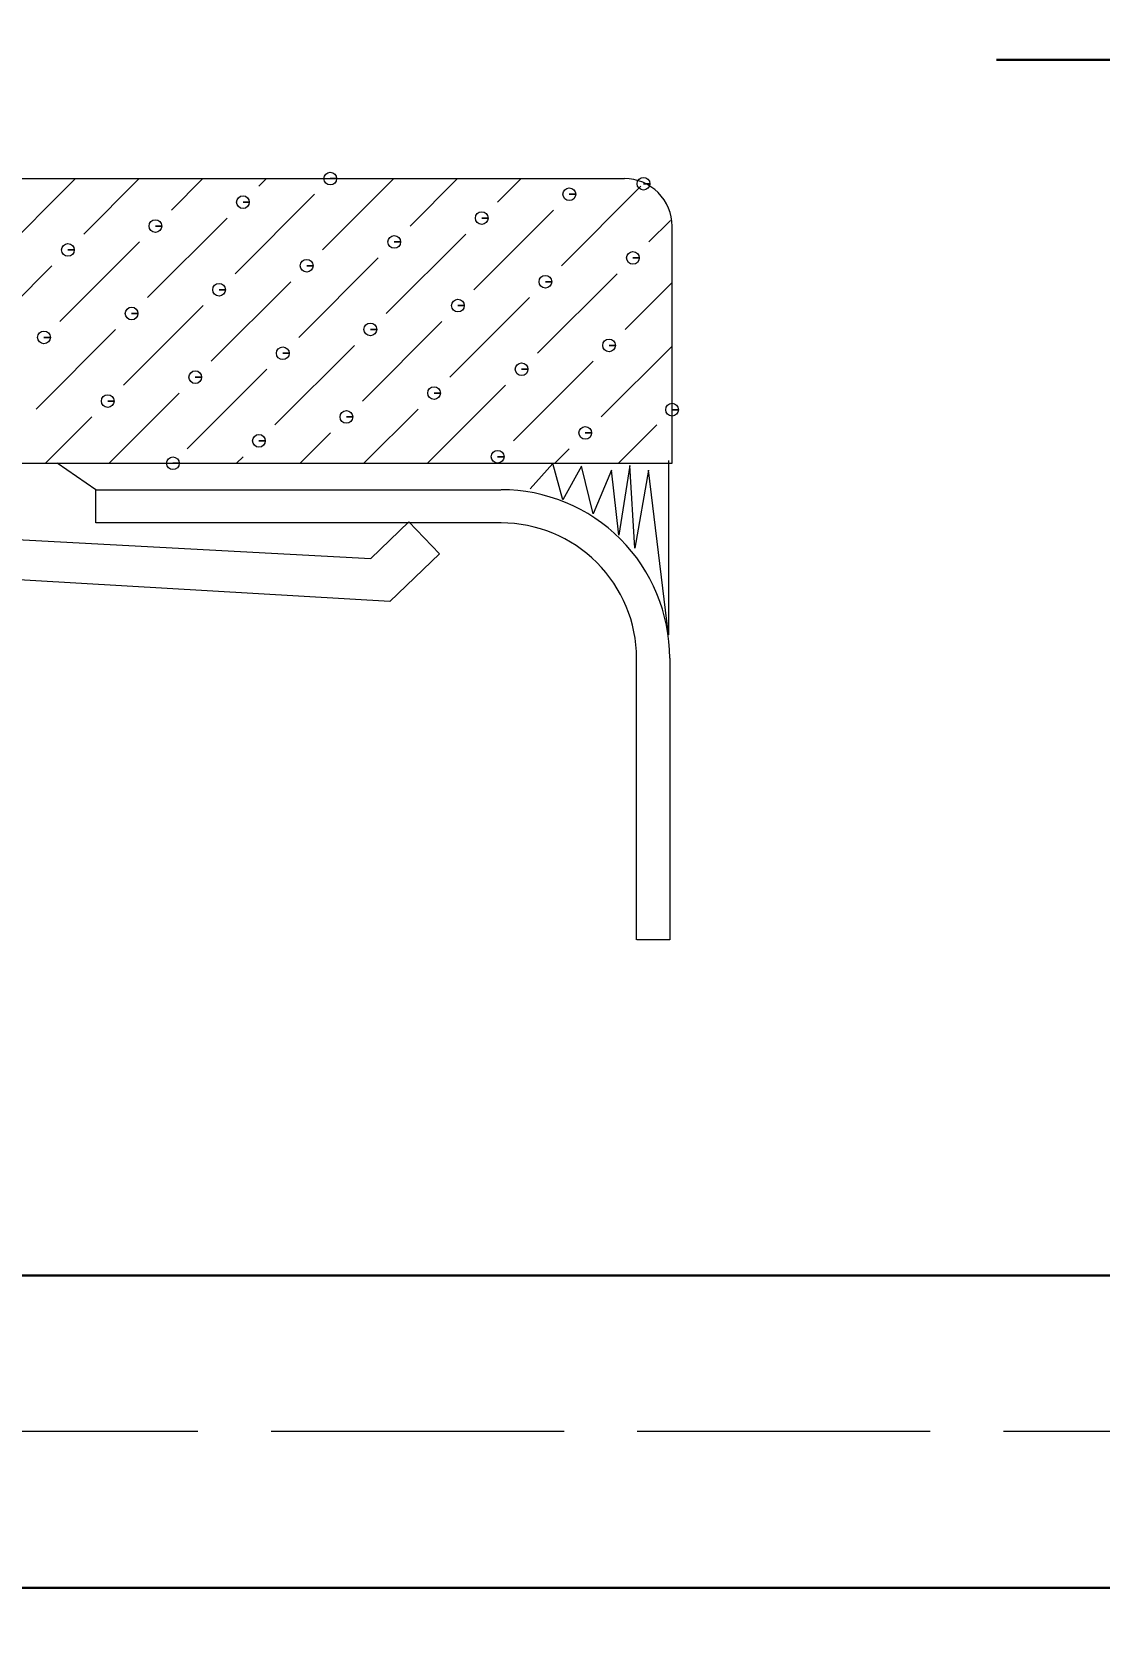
# Model space of a CAD drawing. Header units: millimetres. Extents: x 24811 to 87790, y -117823 to -2257.
# Drawn here: x 87449.8 to 87493.6, y -117628 to -117562.3 of the extents above; entities that cross this region are included whole.
import ezdxf

# ---------------------------------------------------------------- set-up
doc = ezdxf.new("R2010")
doc.units = ezdxf.units.MM
doc.header["$PDSIZE"] = -1
doc.linetypes.add('ACAD_ISO02W100', pattern=[15, 12, -3])
doc.layers.add('尺寸標注', color=1, linetype='Continuous', lineweight=30)
doc.layers.add('細實線', color=1, linetype='Continuous', lineweight=13)
doc.styles.add('DIM', font='txt.shx', dxfattribs={"width": 0.7, "bigfont": 'chineset.shx'})
doc.dimstyles.new('mm+in', dxfattribs={"dimscale": 2, "dimtxt": 10, "dimasz": 9, "dimexe": 1.25, "dimexo": 0.625, "dimgap": 2, "dimtad": 1, "dimtoh": 1, "dimdec": 1, "dimtxsty": 'DIM', "dimcen": 0, "dimclrd": 1, "dimclre": 1, "dimclrt": 3, "dimadec": 0, "dimazin": 0, "dimtfac": 1, "dimtdec": 1, "dimtmove": 0, "dimatfit": 3, "dimfxl": 1, "dimarcsym": 0})
doc.dimstyles.new('mm+in(开孔纸尺寸)', dxfattribs={"dimscale": 3, "dimtxt": 3.8, "dimasz": 2, "dimexe": 1.25, "dimexo": 0.625, "dimgap": 2, "dimtad": 1, "dimdec": 1, "dimtxsty": 'DIM', "dimcen": 0, "dimclrd": 256, "dimclre": 256, "dimclrt": 3, "dimadec": 0, "dimazin": 0, "dimtfac": 1, "dimtdec": 1, "dimtofl": 0, "dimtmove": 0, "dimatfit": 1, "dimfxl": 1, "dimlwd": -1, "dimarcsym": 0})

# ---------------------------------------------------------------- blocks, each defined once
blk = doc.blocks.new('*D52')
at = {"layer": 'Defpoints', "color": 0}
for p in [(86929.035, -117595.023), (87653.035, -117595.023), (87653.035, -117732.513)]:
    blk.add_point(p, dxfattribs=at)
at = {"layer": '尺寸標注', "color": 1, "lineweight": -2}
for p, q in [((86929.035, -117596.273), (86929.035, -117735.013)), ((87653.035, -117596.273), (87653.035, -117735.013)), ((86947.035, -117732.513), (87635.035, -117732.513))]:
    blk.add_line(p, q, dxfattribs=at)
at = {"layer": '尺寸標注', "color": 1}
for points in [[(86947.035, -117729.513), (86947.035, -117735.513), (86929.035, -117732.513)], [(87635.035, -117729.513), (87635.035, -117735.513), (87653.035, -117732.513)]]:
    blk.add_solid(points, dxfattribs=at)
at = {"layer": '尺寸標注', "color": 3, "insert": (87291.035, -117718.513), "char_height": 20, "attachment_point": 5, "style": 'DIM'}
blk.add_mtext('724mm [28 1/2"]', dxfattribs=at)
blk = doc.blocks.new('*D53')
at = {"layer": 'Defpoints', "color": 0}
for p in [(86935.435, -117601.328), (87646.635, -117601.328), (87646.635, -117699.096)]:
    blk.add_point(p, dxfattribs=at)
at = {"layer": '尺寸標注', "color": 1, "lineweight": -2}
for p, q in [((86935.435, -117602.578), (86935.435, -117701.596)), ((87646.635, -117602.578), (87646.635, -117701.596)), ((86953.435, -117699.096), (87628.635, -117699.096))]:
    blk.add_line(p, q, dxfattribs=at)
at = {"layer": '尺寸標注', "color": 1}
for points in [[(86953.435, -117696.096), (86953.435, -117702.096), (86935.435, -117699.096)], [(87628.635, -117696.096), (87628.635, -117702.096), (87646.635, -117699.096)]]:
    blk.add_solid(points, dxfattribs=at)
at = {"layer": '尺寸標注', "color": 3, "insert": (87291.035, -117683.429), "char_height": 20, "attachment_point": 5, "style": 'DIM'}
blk.add_mtext('711,2mm [28"]', dxfattribs=at)
blk = doc.blocks.new('*D54')
at = {"layer": 'Defpoints', "color": 0}
for p in [(86941.835, -117590.708), (87640.235, -117590.708), (87640.235, -117665.289)]:
    blk.add_point(p, dxfattribs=at)
at = {"layer": '尺寸標注', "color": 1, "lineweight": -2}
for p, q in [((86941.835, -117591.958), (86941.835, -117667.789)), ((87640.235, -117591.958), (87640.235, -117667.789)), ((86959.835, -117665.289), (87622.235, -117665.289))]:
    blk.add_line(p, q, dxfattribs=at)
at = {"layer": '尺寸標注', "color": 1}
for points in [[(86959.835, -117662.289), (86959.835, -117668.289), (86941.835, -117665.289)], [(87622.235, -117662.289), (87622.235, -117668.289), (87640.235, -117665.289)]]:
    blk.add_solid(points, dxfattribs=at)
at = {"layer": '尺寸標注', "color": 3, "insert": (87291.035, -117649.622), "char_height": 20, "attachment_point": 5, "style": 'DIM'}
blk.add_mtext('698,4mm [27 1/2"]', dxfattribs=at)
blk = doc.blocks.new('egege')
at = {"layer": '細實線', "lineweight": 9}
for points in [[(87403.799, -116548.767), (87403.799, -116548.767), (87351.271, -116548.767), (87351.271, -116548.767)], [(87378.064, -116552.009), (87378.064, -116552.009), (87381.308, -116548.763), (87381.308, -116548.763)], [(87381.649, -116551.031), (87381.649, -116551.031), (87383.917, -116548.763), (87383.917, -116548.763)], [(87385.236, -116550.053), (87385.236, -116550.053), (87386.524, -116548.763), (87386.524, -116548.763)], [(87388.823, -116549.073), (87388.823, -116549.073), (87389.133, -116548.763), (87389.133, -116548.763)], [(87391.43, -116551.682), (87391.43, -116551.682), (87394.349, -116548.763), (87394.349, -116548.763)], [(87395.017, -116550.705), (87395.017, -116550.705), (87396.959, -116548.763), (87396.959, -116548.763)], [(87398.602, -116549.726), (87398.602, -116549.726), (87399.566, -116548.763), (87399.566, -116548.763)], [(87387.843, -116552.66), (87387.843, -116552.66), (87391.103, -116549.4), (87391.103, -116549.4)], [(87401.211, -116552.333), (87401.211, -116552.333), (87404.471, -116549.073), (87404.471, -116549.073)], [(87397.624, -116553.314), (87397.624, -116553.314), (87400.885, -116550.053), (87400.885, -116550.053)], [(87384.258, -116553.638), (87384.258, -116553.638), (87387.518, -116550.379), (87387.518, -116550.379)], [(87404.798, -116551.356), (87404.798, -116551.356), (87405.683, -116550.471), (87405.683, -116550.471)], [(87405.745, -116560.427), (87405.745, -116560.427), (87405.745, -116550.713), (87405.745, -116550.713)], [(87380.671, -116554.616), (87380.671, -116554.616), (87383.931, -116551.356), (87383.931, -116551.356)], [(87394.039, -116554.289), (87394.039, -116554.289), (87397.3, -116551.031), (87397.3, -116551.031)], [(87390.452, -116555.27), (87390.452, -116555.27), (87393.712, -116552.009), (87393.712, -116552.009)], [(87377.084, -116555.595), (87377.084, -116555.595), (87380.344, -116552.333), (87380.344, -116552.333)], [(87400.233, -116555.921), (87400.233, -116555.921), (87403.494, -116552.66), (87403.494, -116552.66)], [(87386.867, -116556.247), (87386.867, -116556.247), (87390.125, -116552.987), (87390.125, -116552.987)], [(87403.819, -116554.943), (87403.819, -116554.943), (87405.747, -116553.014), (87405.747, -116553.014)], [(87383.28, -116557.225), (87383.28, -116557.225), (87386.54, -116553.965), (87386.54, -116553.965)], [(87396.646, -116556.898), (87396.646, -116556.898), (87399.907, -116553.638), (87399.907, -116553.638)], [(87393.059, -116557.876), (87393.059, -116557.876), (87396.32, -116554.616), (87396.32, -116554.616)], [(87379.693, -116558.203), (87379.693, -116558.203), (87382.953, -116554.943), (87382.953, -116554.943)], [(87389.474, -116558.854), (87389.474, -116558.854), (87392.735, -116555.595), (87392.735, -116555.595)], [(87402.843, -116558.53), (87402.843, -116558.53), (87405.747, -116555.623), (87405.747, -116555.623)], [(87385.887, -116559.832), (87385.887, -116559.832), (87389.147, -116556.572), (87389.147, -116556.572)], [(87399.255, -116559.508), (87399.255, -116559.508), (87402.516, -116556.247), (87402.516, -116556.247)], [(87395.729, -116560.425), (87395.729, -116560.425), (87398.928, -116557.225), (87398.928, -116557.225)], [(87382.687, -116560.425), (87382.687, -116560.425), (87385.56, -116557.552), (87385.56, -116557.552)], [(87380.08, -116560.425), (87380.08, -116560.425), (87381.975, -116558.53), (87381.975, -116558.53)], [(87393.121, -116560.425), (87393.121, -116560.425), (87395.342, -116558.203), (87395.342, -116558.203)], [(87390.513, -116560.425), (87390.513, -116560.425), (87391.756, -116559.181), (87391.756, -116559.181)], [(87403.554, -116560.425), (87403.554, -116560.425), (87405.125, -116558.854), (87405.125, -116558.854)], [(87400.945, -116560.425), (87400.945, -116560.425), (87401.538, -116559.832), (87401.538, -116559.832)], [(87352.145, -116560.425), (87352.145, -116560.425), (87405.745, -116560.425), (87405.745, -116560.425)], [(87382.136, -116561.509), (87382.136, -116561.509), (87380.551, -116560.425), (87380.551, -116560.425)], [(87387.903, -116560.425), (87387.903, -116560.425), (87388.17, -116560.159), (87388.17, -116560.159)], [(87382.134, -116561.509), (87382.134, -116561.509), (87398.729, -116561.509), (87398.729, -116561.509)], [(87382.136, -116562.872), (87382.136, -116562.872), (87382.136, -116561.511), (87382.136, -116561.511)], [(87356.781, -116562.364), (87356.781, -116562.364), (87393.407, -116564.326), (87393.407, -116564.326)], [(87398.729, -116562.872), (87398.729, -116562.872), (87382.134, -116562.872), (87382.134, -116562.872)], [(87393.409, -116564.325), (87393.409, -116564.325), (87394.963, -116562.828), (87394.963, -116562.828)], [(87394.961, -116562.828), (87394.961, -116562.828), (87396.22, -116564.137), (87396.22, -116564.137)], [(87394.185, -116566.093), (87394.185, -116566.093), (87355.811, -116563.858), (87355.811, -116563.858)], [(87396.22, -116564.139), (87396.22, -116564.139), (87394.187, -116566.095), (87394.187, -116566.095)], [(87404.289, -116579.954), (87404.289, -116579.954), (87404.289, -116568.419), (87404.289, -116568.419)], [(87405.649, -116568.419), (87405.649, -116568.419), (87405.649, -116579.954), (87405.649, -116579.954)], [(87405.66, -116579.954), (87405.66, -116579.954), (87404.299, -116579.954), (87404.299, -116579.954)]]:
    blk.add_open_spline(points, degree=3, dxfattribs=at)
for points, knots in [([(87391.742, -116548.762), (87391.742, -116548.762), (87392.003, -116548.762), (87392.003, -116548.762), (87392.003, -116548.762), (87392.003, -116548.619), (87391.886, -116548.502), (87391.742, -116548.502), (87391.742, -116548.502), (87391.599, -116548.502), (87391.482, -116548.619), (87391.482, -116548.762), (87391.482, -116548.762), (87391.482, -116548.905), (87391.599, -116549.022), (87391.742, -116549.022), (87391.742, -116549.022), (87391.886, -116549.022), (87392.003, -116548.905), (87392.003, -116548.762), (87392.003, -116548.762), (87392.003, -116548.762), (87391.742, -116548.762), (87391.742, -116548.762)], [0, 0, 0, 0, 0.142857, 0.142857, 0.142857, 0.142857, 0.285714, 0.285714, 0.285714, 0.285714, 0.428571, 0.428571, 0.428571, 0.428571, 0.571429, 0.571429, 0.571429, 0.571429, 0.714286, 0.714286, 0.714286, 0.714286, 1, 1, 1, 1]), ([(87405.747, -116550.71), (87405.747, -116550.194), (87405.541, -116549.699), (87405.177, -116549.335), (87405.177, -116549.335), (87404.811, -116548.969), (87404.318, -116548.763), (87403.799, -116548.763)], [0, 0, 0, 0, 0.333333, 0.333333, 0.333333, 0.333333, 1, 1, 1, 1]), ([(87404.576, -116548.97), (87404.576, -116548.97), (87404.836, -116548.97), (87404.836, -116548.97), (87404.836, -116548.97), (87404.836, -116548.827), (87404.719, -116548.71), (87404.576, -116548.71), (87404.576, -116548.71), (87404.433, -116548.71), (87404.316, -116548.827), (87404.316, -116548.97), (87404.316, -116548.97), (87404.316, -116549.114), (87404.433, -116549.231), (87404.576, -116549.231), (87404.576, -116549.231), (87404.719, -116549.231), (87404.836, -116549.114), (87404.836, -116548.97), (87404.836, -116548.97), (87404.836, -116548.97), (87404.576, -116548.97), (87404.576, -116548.97)], [0, 0, 0, 0, 0.142857, 0.142857, 0.142857, 0.142857, 0.285714, 0.285714, 0.285714, 0.285714, 0.428571, 0.428571, 0.428571, 0.428571, 0.571429, 0.571429, 0.571429, 0.571429, 0.714286, 0.714286, 0.714286, 0.714286, 1, 1, 1, 1]), ([(87388.17, -116549.726), (87388.17, -116549.726), (87388.429, -116549.726), (87388.429, -116549.726), (87388.429, -116549.726), (87388.429, -116549.583), (87388.313, -116549.466), (87388.17, -116549.466), (87388.17, -116549.466), (87388.026, -116549.466), (87387.909, -116549.583), (87387.909, -116549.726), (87387.909, -116549.726), (87387.909, -116549.869), (87388.026, -116549.986), (87388.17, -116549.986), (87388.17, -116549.986), (87388.313, -116549.986), (87388.429, -116549.869), (87388.429, -116549.726), (87388.429, -116549.726), (87388.429, -116549.726), (87388.17, -116549.726), (87388.17, -116549.726)], [0, 0, 0, 0, 0.142857, 0.142857, 0.142857, 0.142857, 0.285714, 0.285714, 0.285714, 0.285714, 0.428571, 0.428571, 0.428571, 0.428571, 0.571429, 0.571429, 0.571429, 0.571429, 0.714286, 0.714286, 0.714286, 0.714286, 1, 1, 1, 1]), ([(87401.538, -116549.399), (87401.538, -116549.399), (87401.798, -116549.399), (87401.798, -116549.399), (87401.798, -116549.399), (87401.798, -116549.256), (87401.681, -116549.139), (87401.538, -116549.139), (87401.538, -116549.139), (87401.394, -116549.139), (87401.278, -116549.256), (87401.278, -116549.399), (87401.278, -116549.399), (87401.278, -116549.543), (87401.394, -116549.659), (87401.538, -116549.659), (87401.538, -116549.659), (87401.681, -116549.659), (87401.798, -116549.543), (87401.798, -116549.399), (87401.798, -116549.399), (87401.798, -116549.399), (87401.538, -116549.399), (87401.538, -116549.399)], [0, 0, 0, 0, 0.142857, 0.142857, 0.142857, 0.142857, 0.285714, 0.285714, 0.285714, 0.285714, 0.428571, 0.428571, 0.428571, 0.428571, 0.571429, 0.571429, 0.571429, 0.571429, 0.714286, 0.714286, 0.714286, 0.714286, 1, 1, 1, 1]), ([(87397.951, -116550.379), (87397.951, -116550.379), (87398.211, -116550.379), (87398.211, -116550.379), (87398.211, -116550.379), (87398.211, -116550.235), (87398.094, -116550.119), (87397.951, -116550.119), (87397.951, -116550.119), (87397.807, -116550.119), (87397.69, -116550.235), (87397.69, -116550.379), (87397.69, -116550.379), (87397.69, -116550.522), (87397.807, -116550.639), (87397.951, -116550.639), (87397.951, -116550.639), (87398.094, -116550.639), (87398.211, -116550.522), (87398.211, -116550.379), (87398.211, -116550.379), (87398.211, -116550.379), (87397.951, -116550.379), (87397.951, -116550.379)], [0, 0, 0, 0, 0.142857, 0.142857, 0.142857, 0.142857, 0.285714, 0.285714, 0.285714, 0.285714, 0.428571, 0.428571, 0.428571, 0.428571, 0.571429, 0.571429, 0.571429, 0.571429, 0.714286, 0.714286, 0.714286, 0.714286, 1, 1, 1, 1]), ([(87384.582, -116550.704), (87384.582, -116550.704), (87384.843, -116550.704), (87384.843, -116550.704), (87384.843, -116550.704), (87384.843, -116550.56), (87384.725, -116550.444), (87384.582, -116550.444), (87384.582, -116550.444), (87384.439, -116550.444), (87384.322, -116550.56), (87384.322, -116550.704), (87384.322, -116550.704), (87384.322, -116550.847), (87384.439, -116550.964), (87384.582, -116550.964), (87384.582, -116550.964), (87384.725, -116550.964), (87384.843, -116550.847), (87384.843, -116550.704), (87384.843, -116550.704), (87384.843, -116550.704), (87384.582, -116550.704), (87384.582, -116550.704)], [0, 0, 0, 0, 0.142857, 0.142857, 0.142857, 0.142857, 0.285714, 0.285714, 0.285714, 0.285714, 0.428571, 0.428571, 0.428571, 0.428571, 0.571429, 0.571429, 0.571429, 0.571429, 0.714286, 0.714286, 0.714286, 0.714286, 1, 1, 1, 1]), ([(87380.998, -116551.682), (87380.998, -116551.682), (87381.257, -116551.682), (87381.257, -116551.682), (87381.257, -116551.682), (87381.257, -116551.538), (87381.141, -116551.422), (87380.998, -116551.422), (87380.998, -116551.422), (87380.854, -116551.422), (87380.737, -116551.538), (87380.737, -116551.682), (87380.737, -116551.682), (87380.737, -116551.825), (87380.854, -116551.942), (87380.998, -116551.942), (87380.998, -116551.942), (87381.141, -116551.942), (87381.257, -116551.825), (87381.257, -116551.682), (87381.257, -116551.682), (87381.257, -116551.682), (87380.998, -116551.682), (87380.998, -116551.682)], [0, 0, 0, 0, 0.142857, 0.142857, 0.142857, 0.142857, 0.285714, 0.285714, 0.285714, 0.285714, 0.428571, 0.428571, 0.428571, 0.428571, 0.571429, 0.571429, 0.571429, 0.571429, 0.714286, 0.714286, 0.714286, 0.714286, 1, 1, 1, 1]), ([(87394.366, -116551.355), (87394.366, -116551.355), (87394.626, -116551.355), (87394.626, -116551.355), (87394.626, -116551.355), (87394.626, -116551.211), (87394.509, -116551.095), (87394.366, -116551.095), (87394.366, -116551.095), (87394.222, -116551.095), (87394.106, -116551.211), (87394.106, -116551.355), (87394.106, -116551.355), (87394.106, -116551.498), (87394.222, -116551.615), (87394.366, -116551.615), (87394.366, -116551.615), (87394.509, -116551.615), (87394.626, -116551.498), (87394.626, -116551.355), (87394.626, -116551.355), (87394.626, -116551.355), (87394.366, -116551.355), (87394.366, -116551.355)], [0, 0, 0, 0, 0.142857, 0.142857, 0.142857, 0.142857, 0.285714, 0.285714, 0.285714, 0.285714, 0.428571, 0.428571, 0.428571, 0.428571, 0.571429, 0.571429, 0.571429, 0.571429, 0.714286, 0.714286, 0.714286, 0.714286, 1, 1, 1, 1]), ([(87390.779, -116552.333), (87390.779, -116552.333), (87391.039, -116552.333), (87391.039, -116552.333), (87391.039, -116552.333), (87391.039, -116552.189), (87390.922, -116552.073), (87390.779, -116552.073), (87390.779, -116552.073), (87390.636, -116552.073), (87390.518, -116552.189), (87390.518, -116552.333), (87390.518, -116552.333), (87390.518, -116552.476), (87390.636, -116552.593), (87390.779, -116552.593), (87390.779, -116552.593), (87390.922, -116552.593), (87391.039, -116552.476), (87391.039, -116552.333), (87391.039, -116552.333), (87391.039, -116552.333), (87390.779, -116552.333), (87390.779, -116552.333)], [0, 0, 0, 0, 0.142857, 0.142857, 0.142857, 0.142857, 0.285714, 0.285714, 0.285714, 0.285714, 0.428571, 0.428571, 0.428571, 0.428571, 0.571429, 0.571429, 0.571429, 0.571429, 0.714286, 0.714286, 0.714286, 0.714286, 1, 1, 1, 1]), ([(87404.146, -116552.009), (87404.146, -116552.009), (87404.405, -116552.009), (87404.405, -116552.009), (87404.405, -116552.009), (87404.405, -116551.865), (87404.289, -116551.748), (87404.146, -116551.748), (87404.146, -116551.748), (87404.002, -116551.748), (87403.885, -116551.865), (87403.885, -116552.009), (87403.885, -116552.009), (87403.885, -116552.152), (87404.002, -116552.268), (87404.146, -116552.268), (87404.146, -116552.268), (87404.289, -116552.268), (87404.405, -116552.152), (87404.405, -116552.009), (87404.405, -116552.009), (87404.405, -116552.009), (87404.146, -116552.009), (87404.146, -116552.009)], [0, 0, 0, 0, 0.142857, 0.142857, 0.142857, 0.142857, 0.285714, 0.285714, 0.285714, 0.285714, 0.428571, 0.428571, 0.428571, 0.428571, 0.571429, 0.571429, 0.571429, 0.571429, 0.714286, 0.714286, 0.714286, 0.714286, 1, 1, 1, 1]), ([(87400.56, -116552.986), (87400.56, -116552.986), (87400.82, -116552.986), (87400.82, -116552.986), (87400.82, -116552.986), (87400.82, -116552.843), (87400.703, -116552.726), (87400.56, -116552.726), (87400.56, -116552.726), (87400.417, -116552.726), (87400.3, -116552.843), (87400.3, -116552.986), (87400.3, -116552.986), (87400.3, -116553.129), (87400.417, -116553.246), (87400.56, -116553.246), (87400.56, -116553.246), (87400.703, -116553.246), (87400.82, -116553.129), (87400.82, -116552.986), (87400.82, -116552.986), (87400.82, -116552.986), (87400.56, -116552.986), (87400.56, -116552.986)], [0, 0, 0, 0, 0.142857, 0.142857, 0.142857, 0.142857, 0.285714, 0.285714, 0.285714, 0.285714, 0.428571, 0.428571, 0.428571, 0.428571, 0.571429, 0.571429, 0.571429, 0.571429, 0.714286, 0.714286, 0.714286, 0.714286, 1, 1, 1, 1]), ([(87387.191, -116553.313), (87387.191, -116553.313), (87387.452, -116553.313), (87387.452, -116553.313), (87387.452, -116553.313), (87387.452, -116553.169), (87387.335, -116553.053), (87387.191, -116553.053), (87387.191, -116553.053), (87387.048, -116553.053), (87386.932, -116553.169), (87386.932, -116553.313), (87386.932, -116553.313), (87386.932, -116553.456), (87387.048, -116553.573), (87387.191, -116553.573), (87387.191, -116553.573), (87387.335, -116553.573), (87387.452, -116553.456), (87387.452, -116553.313), (87387.452, -116553.313), (87387.452, -116553.313), (87387.191, -116553.313), (87387.191, -116553.313)], [0, 0, 0, 0, 0.142857, 0.142857, 0.142857, 0.142857, 0.285714, 0.285714, 0.285714, 0.285714, 0.428571, 0.428571, 0.428571, 0.428571, 0.571429, 0.571429, 0.571429, 0.571429, 0.714286, 0.714286, 0.714286, 0.714286, 1, 1, 1, 1]), ([(87383.605, -116554.288), (87383.605, -116554.288), (87383.864, -116554.288), (87383.864, -116554.288), (87383.864, -116554.288), (87383.864, -116554.145), (87383.748, -116554.029), (87383.605, -116554.029), (87383.605, -116554.029), (87383.461, -116554.029), (87383.344, -116554.145), (87383.344, -116554.288), (87383.344, -116554.288), (87383.344, -116554.432), (87383.461, -116554.549), (87383.605, -116554.549), (87383.605, -116554.549), (87383.748, -116554.549), (87383.864, -116554.432), (87383.864, -116554.288), (87383.864, -116554.288), (87383.864, -116554.288), (87383.605, -116554.288), (87383.605, -116554.288)], [0, 0, 0, 0, 0.142857, 0.142857, 0.142857, 0.142857, 0.285714, 0.285714, 0.285714, 0.285714, 0.428571, 0.428571, 0.428571, 0.428571, 0.571429, 0.571429, 0.571429, 0.571429, 0.714286, 0.714286, 0.714286, 0.714286, 1, 1, 1, 1]), ([(87396.973, -116553.964), (87396.973, -116553.964), (87397.233, -116553.964), (87397.233, -116553.964), (87397.233, -116553.964), (87397.233, -116553.821), (87397.116, -116553.704), (87396.973, -116553.704), (87396.973, -116553.704), (87396.829, -116553.704), (87396.713, -116553.821), (87396.713, -116553.964), (87396.713, -116553.964), (87396.713, -116554.108), (87396.829, -116554.224), (87396.973, -116554.224), (87396.973, -116554.224), (87397.116, -116554.224), (87397.233, -116554.108), (87397.233, -116553.964), (87397.233, -116553.964), (87397.233, -116553.964), (87396.973, -116553.964), (87396.973, -116553.964)], [0, 0, 0, 0, 0.142857, 0.142857, 0.142857, 0.142857, 0.285714, 0.285714, 0.285714, 0.285714, 0.428571, 0.428571, 0.428571, 0.428571, 0.571429, 0.571429, 0.571429, 0.571429, 0.714286, 0.714286, 0.714286, 0.714286, 1, 1, 1, 1]), ([(87393.386, -116554.942), (87393.386, -116554.942), (87393.646, -116554.942), (87393.646, -116554.942), (87393.646, -116554.942), (87393.646, -116554.799), (87393.529, -116554.682), (87393.386, -116554.682), (87393.386, -116554.682), (87393.242, -116554.682), (87393.125, -116554.799), (87393.125, -116554.942), (87393.125, -116554.942), (87393.125, -116555.085), (87393.242, -116555.202), (87393.386, -116555.202), (87393.386, -116555.202), (87393.529, -116555.202), (87393.646, -116555.085), (87393.646, -116554.942), (87393.646, -116554.942), (87393.646, -116554.942), (87393.386, -116554.942), (87393.386, -116554.942)], [0, 0, 0, 0, 0.142857, 0.142857, 0.142857, 0.142857, 0.285714, 0.285714, 0.285714, 0.285714, 0.428571, 0.428571, 0.428571, 0.428571, 0.571429, 0.571429, 0.571429, 0.571429, 0.714286, 0.714286, 0.714286, 0.714286, 1, 1, 1, 1]), ([(87380.017, -116555.269), (87380.017, -116555.269), (87380.278, -116555.269), (87380.278, -116555.269), (87380.278, -116555.269), (87380.278, -116555.126), (87380.16, -116555.009), (87380.017, -116555.009), (87380.017, -116555.009), (87379.874, -116555.009), (87379.757, -116555.126), (87379.757, -116555.269), (87379.757, -116555.269), (87379.757, -116555.412), (87379.874, -116555.529), (87380.017, -116555.529), (87380.017, -116555.529), (87380.16, -116555.529), (87380.278, -116555.412), (87380.278, -116555.269), (87380.278, -116555.269), (87380.278, -116555.269), (87380.017, -116555.269), (87380.017, -116555.269)], [0, 0, 0, 0, 0.142857, 0.142857, 0.142857, 0.142857, 0.285714, 0.285714, 0.285714, 0.285714, 0.428571, 0.428571, 0.428571, 0.428571, 0.571429, 0.571429, 0.571429, 0.571429, 0.714286, 0.714286, 0.714286, 0.714286, 1, 1, 1, 1]), ([(87403.167, -116555.595), (87403.167, -116555.595), (87403.428, -116555.595), (87403.428, -116555.595), (87403.428, -116555.595), (87403.428, -116555.452), (87403.311, -116555.335), (87403.167, -116555.335), (87403.167, -116555.335), (87403.024, -116555.335), (87402.907, -116555.452), (87402.907, -116555.595), (87402.907, -116555.595), (87402.907, -116555.738), (87403.024, -116555.855), (87403.167, -116555.855), (87403.167, -116555.855), (87403.311, -116555.855), (87403.428, -116555.738), (87403.428, -116555.595), (87403.428, -116555.595), (87403.428, -116555.595), (87403.167, -116555.595), (87403.167, -116555.595)], [0, 0, 0, 0, 0.142857, 0.142857, 0.142857, 0.142857, 0.285714, 0.285714, 0.285714, 0.285714, 0.428571, 0.428571, 0.428571, 0.428571, 0.571429, 0.571429, 0.571429, 0.571429, 0.714286, 0.714286, 0.714286, 0.714286, 1, 1, 1, 1]), ([(87389.801, -116555.92), (87389.801, -116555.92), (87390.061, -116555.92), (87390.061, -116555.92), (87390.061, -116555.92), (87390.061, -116555.776), (87389.944, -116555.66), (87389.801, -116555.66), (87389.801, -116555.66), (87389.657, -116555.66), (87389.541, -116555.776), (87389.541, -116555.92), (87389.541, -116555.92), (87389.541, -116556.063), (87389.657, -116556.18), (87389.801, -116556.18), (87389.801, -116556.18), (87389.944, -116556.18), (87390.061, -116556.063), (87390.061, -116555.92), (87390.061, -116555.92), (87390.061, -116555.92), (87389.801, -116555.92), (87389.801, -116555.92)], [0, 0, 0, 0, 0.142857, 0.142857, 0.142857, 0.142857, 0.285714, 0.285714, 0.285714, 0.285714, 0.428571, 0.428571, 0.428571, 0.428571, 0.571429, 0.571429, 0.571429, 0.571429, 0.714286, 0.714286, 0.714286, 0.714286, 1, 1, 1, 1]), ([(87386.214, -116556.898), (87386.214, -116556.898), (87386.474, -116556.898), (87386.474, -116556.898), (87386.474, -116556.898), (87386.474, -116556.754), (87386.357, -116556.638), (87386.214, -116556.638), (87386.214, -116556.638), (87386.071, -116556.638), (87385.953, -116556.754), (87385.953, -116556.898), (87385.953, -116556.898), (87385.953, -116557.041), (87386.071, -116557.158), (87386.214, -116557.158), (87386.214, -116557.158), (87386.357, -116557.158), (87386.474, -116557.041), (87386.474, -116556.898), (87386.474, -116556.898), (87386.474, -116556.898), (87386.214, -116556.898), (87386.214, -116556.898)], [0, 0, 0, 0, 0.142857, 0.142857, 0.142857, 0.142857, 0.285714, 0.285714, 0.285714, 0.285714, 0.428571, 0.428571, 0.428571, 0.428571, 0.571429, 0.571429, 0.571429, 0.571429, 0.714286, 0.714286, 0.714286, 0.714286, 1, 1, 1, 1]), ([(87399.582, -116556.571), (87399.582, -116556.571), (87399.842, -116556.571), (87399.842, -116556.571), (87399.842, -116556.571), (87399.842, -116556.428), (87399.726, -116556.311), (87399.582, -116556.311), (87399.582, -116556.311), (87399.439, -116556.311), (87399.322, -116556.428), (87399.322, -116556.571), (87399.322, -116556.571), (87399.322, -116556.714), (87399.439, -116556.831), (87399.582, -116556.831), (87399.582, -116556.831), (87399.726, -116556.831), (87399.842, -116556.714), (87399.842, -116556.571), (87399.842, -116556.571), (87399.842, -116556.571), (87399.582, -116556.571), (87399.582, -116556.571)], [0, 0, 0, 0, 0.142857, 0.142857, 0.142857, 0.142857, 0.285714, 0.285714, 0.285714, 0.285714, 0.428571, 0.428571, 0.428571, 0.428571, 0.571429, 0.571429, 0.571429, 0.571429, 0.714286, 0.714286, 0.714286, 0.714286, 1, 1, 1, 1]), ([(87395.995, -116557.551), (87395.995, -116557.551), (87396.255, -116557.551), (87396.255, -116557.551), (87396.255, -116557.551), (87396.255, -116557.408), (87396.138, -116557.291), (87395.995, -116557.291), (87395.995, -116557.291), (87395.852, -116557.291), (87395.735, -116557.408), (87395.735, -116557.551), (87395.735, -116557.551), (87395.735, -116557.694), (87395.852, -116557.811), (87395.995, -116557.811), (87395.995, -116557.811), (87396.138, -116557.811), (87396.255, -116557.694), (87396.255, -116557.551), (87396.255, -116557.551), (87396.255, -116557.551), (87395.995, -116557.551), (87395.995, -116557.551)], [0, 0, 0, 0, 0.142857, 0.142857, 0.142857, 0.142857, 0.285714, 0.285714, 0.285714, 0.285714, 0.428571, 0.428571, 0.428571, 0.428571, 0.571429, 0.571429, 0.571429, 0.571429, 0.714286, 0.714286, 0.714286, 0.714286, 1, 1, 1, 1]), ([(87382.626, -116557.876), (87382.626, -116557.876), (87382.887, -116557.876), (87382.887, -116557.876), (87382.887, -116557.876), (87382.887, -116557.733), (87382.77, -116557.616), (87382.626, -116557.616), (87382.626, -116557.616), (87382.483, -116557.616), (87382.367, -116557.733), (87382.367, -116557.876), (87382.367, -116557.876), (87382.367, -116558.019), (87382.483, -116558.136), (87382.626, -116558.136), (87382.626, -116558.136), (87382.77, -116558.136), (87382.887, -116558.019), (87382.887, -116557.876), (87382.887, -116557.876), (87382.887, -116557.876), (87382.626, -116557.876), (87382.626, -116557.876)], [0, 0, 0, 0, 0.142857, 0.142857, 0.142857, 0.142857, 0.285714, 0.285714, 0.285714, 0.285714, 0.428571, 0.428571, 0.428571, 0.428571, 0.571429, 0.571429, 0.571429, 0.571429, 0.714286, 0.714286, 0.714286, 0.714286, 1, 1, 1, 1]), ([(87405.747, -116558.23), (87405.747, -116558.23), (87406.007, -116558.23), (87406.007, -116558.23), (87406.007, -116558.23), (87406.007, -116558.086), (87405.89, -116557.969), (87405.747, -116557.969), (87405.747, -116557.969), (87405.604, -116557.969), (87405.487, -116558.086), (87405.487, -116558.23), (87405.487, -116558.23), (87405.487, -116558.373), (87405.604, -116558.49), (87405.747, -116558.49), (87405.747, -116558.49), (87405.89, -116558.49), (87406.007, -116558.373), (87406.007, -116558.23), (87406.007, -116558.23), (87406.007, -116558.23), (87405.747, -116558.23), (87405.747, -116558.23)], [0, 0, 0, 0, 0.142857, 0.142857, 0.142857, 0.142857, 0.285714, 0.285714, 0.285714, 0.285714, 0.428571, 0.428571, 0.428571, 0.428571, 0.571429, 0.571429, 0.571429, 0.571429, 0.714286, 0.714286, 0.714286, 0.714286, 1, 1, 1, 1]), ([(87392.408, -116558.529), (87392.408, -116558.529), (87392.668, -116558.529), (87392.668, -116558.529), (87392.668, -116558.529), (87392.668, -116558.386), (87392.551, -116558.269), (87392.408, -116558.269), (87392.408, -116558.269), (87392.264, -116558.269), (87392.148, -116558.386), (87392.148, -116558.529), (87392.148, -116558.529), (87392.148, -116558.673), (87392.264, -116558.789), (87392.408, -116558.789), (87392.408, -116558.789), (87392.551, -116558.789), (87392.668, -116558.673), (87392.668, -116558.529), (87392.668, -116558.529), (87392.668, -116558.529), (87392.408, -116558.529), (87392.408, -116558.529)], [0, 0, 0, 0, 0.142857, 0.142857, 0.142857, 0.142857, 0.285714, 0.285714, 0.285714, 0.285714, 0.428571, 0.428571, 0.428571, 0.428571, 0.571429, 0.571429, 0.571429, 0.571429, 0.714286, 0.714286, 0.714286, 0.714286, 1, 1, 1, 1]), ([(87388.823, -116559.507), (87388.823, -116559.507), (87389.083, -116559.507), (87389.083, -116559.507), (87389.083, -116559.507), (87389.083, -116559.364), (87388.966, -116559.247), (87388.823, -116559.247), (87388.823, -116559.247), (87388.68, -116559.247), (87388.563, -116559.364), (87388.563, -116559.507), (87388.563, -116559.507), (87388.563, -116559.65), (87388.68, -116559.767), (87388.823, -116559.767), (87388.823, -116559.767), (87388.966, -116559.767), (87389.083, -116559.65), (87389.083, -116559.507), (87389.083, -116559.507), (87389.083, -116559.507), (87388.823, -116559.507), (87388.823, -116559.507)], [0, 0, 0, 0, 0.142857, 0.142857, 0.142857, 0.142857, 0.285714, 0.285714, 0.285714, 0.285714, 0.428571, 0.428571, 0.428571, 0.428571, 0.571429, 0.571429, 0.571429, 0.571429, 0.714286, 0.714286, 0.714286, 0.714286, 1, 1, 1, 1]), ([(87402.189, -116559.18), (87402.189, -116559.18), (87402.449, -116559.18), (87402.449, -116559.18), (87402.449, -116559.18), (87402.449, -116559.037), (87402.332, -116558.92), (87402.189, -116558.92), (87402.189, -116558.92), (87402.045, -116558.92), (87401.929, -116559.037), (87401.929, -116559.18), (87401.929, -116559.18), (87401.929, -116559.324), (87402.045, -116559.44), (87402.189, -116559.44), (87402.189, -116559.44), (87402.332, -116559.44), (87402.449, -116559.324), (87402.449, -116559.18), (87402.449, -116559.18), (87402.449, -116559.18), (87402.189, -116559.18), (87402.189, -116559.18)], [0, 0, 0, 0, 0.142857, 0.142857, 0.142857, 0.142857, 0.285714, 0.285714, 0.285714, 0.285714, 0.428571, 0.428571, 0.428571, 0.428571, 0.571429, 0.571429, 0.571429, 0.571429, 0.714286, 0.714286, 0.714286, 0.714286, 1, 1, 1, 1]), ([(87398.602, -116560.158), (87398.602, -116560.158), (87398.863, -116560.158), (87398.863, -116560.158), (87398.863, -116560.158), (87398.863, -116560.015), (87398.746, -116559.898), (87398.602, -116559.898), (87398.602, -116559.898), (87398.459, -116559.898), (87398.342, -116560.015), (87398.342, -116560.158), (87398.342, -116560.158), (87398.342, -116560.301), (87398.459, -116560.418), (87398.602, -116560.418), (87398.602, -116560.418), (87398.746, -116560.418), (87398.863, -116560.301), (87398.863, -116560.158), (87398.863, -116560.158), (87398.863, -116560.158), (87398.602, -116560.158), (87398.602, -116560.158)], [0, 0, 0, 0, 0.142857, 0.142857, 0.142857, 0.142857, 0.285714, 0.285714, 0.285714, 0.285714, 0.428571, 0.428571, 0.428571, 0.428571, 0.571429, 0.571429, 0.571429, 0.571429, 0.714286, 0.714286, 0.714286, 0.714286, 1, 1, 1, 1]), ([(87385.296, -116560.424), (87385.296, -116560.424), (87385.556, -116560.424), (87385.556, -116560.424), (87385.556, -116560.424), (87385.556, -116560.281), (87385.439, -116560.164), (87385.296, -116560.164), (87385.296, -116560.164), (87385.153, -116560.164), (87385.036, -116560.281), (87385.036, -116560.424), (87385.036, -116560.424), (87385.036, -116560.567), (87385.153, -116560.685), (87385.296, -116560.685), (87385.296, -116560.685), (87385.439, -116560.685), (87385.556, -116560.567), (87385.556, -116560.424), (87385.556, -116560.424), (87385.556, -116560.424), (87385.296, -116560.424), (87385.296, -116560.424)], [0, 0, 0, 0, 0.142857, 0.142857, 0.142857, 0.142857, 0.285714, 0.285714, 0.285714, 0.285714, 0.428571, 0.428571, 0.428571, 0.428571, 0.571429, 0.571429, 0.571429, 0.571429, 0.714286, 0.714286, 0.714286, 0.714286, 1, 1, 1, 1]), ([(87405.595, -116560.319), (87405.595, -116560.319), (87405.595, -116567.458), (87405.595, -116567.458), (87405.595, -116567.458), (87405.595, -116567.458), (87404.776, -116560.71), (87404.776, -116560.71), (87404.776, -116560.71), (87404.776, -116560.71), (87404.226, -116563.912), (87404.226, -116563.912), (87404.226, -116563.912), (87404.226, -116563.912), (87404.02, -116560.515), (87404.02, -116560.515), (87404.02, -116560.515), (87404.02, -116560.515), (87403.563, -116563.377), (87403.563, -116563.377), (87403.563, -116563.377), (87403.563, -116563.377), (87403.267, -116560.71), (87403.267, -116560.71), (87403.267, -116560.71), (87403.267, -116560.71), (87402.512, -116562.499), (87402.512, -116562.499), (87402.512, -116562.499), (87402.512, -116562.499), (87402.041, -116560.55), (87402.041, -116560.55), (87402.041, -116560.55), (87402.041, -116560.55), (87401.27, -116561.921), (87401.27, -116561.921), (87401.27, -116561.921), (87401.27, -116561.921), (87400.862, -116560.442), (87400.862, -116560.442), (87400.862, -116560.442), (87400.862, -116560.442), (87399.94, -116561.469), (87399.94, -116561.469)], [0, 0, 0, 0, 0.083333, 0.083333, 0.083333, 0.083333, 0.166667, 0.166667, 0.166667, 0.166667, 0.25, 0.25, 0.25, 0.25, 0.333333, 0.333333, 0.333333, 0.333333, 0.416667, 0.416667, 0.416667, 0.416667, 0.5, 0.5, 0.5, 0.5, 0.583333, 0.583333, 0.583333, 0.583333, 0.666667, 0.666667, 0.666667, 0.666667, 0.75, 0.75, 0.75, 0.75, 0.833333, 0.833333, 0.833333, 0.833333, 1, 1, 1, 1]), ([(87405.651, -116568.419), (87405.651, -116566.586), (87404.923, -116564.83), (87403.63, -116563.534), (87403.63, -116563.534), (87402.333, -116562.24), (87400.574, -116561.511), (87398.743, -116561.511)], [0, 0, 0, 0, 0.333333, 0.333333, 0.333333, 0.333333, 1, 1, 1, 1]), ([(87404.291, -116568.419), (87404.291, -116566.948), (87403.706, -116565.537), (87402.665, -116564.495), (87402.665, -116564.495), (87401.625, -116563.454), (87400.215, -116562.872), (87398.742, -116562.872)], [0, 0, 0, 0, 0.333333, 0.333333, 0.333333, 0.333333, 1, 1, 1, 1])]:
    blk.add_open_spline(points, degree=3, knots=knots, dxfattribs=at)
at = {"layer": '尺寸標注'}
blk.add_leader([(87477.11, -116600.097), (87446.795, -116543.887), (87419.031, -116543.887)], dimstyle='mm+in(开孔纸尺寸)', dxfattribs=at)

msp = doc.modelspace()

# ---------------------------------------------------------------- linework, layer by layer
at = {"color": 2, "linetype": 'ACAD_ISO02W100', "lineweight": 9}
msp.add_lwpolyline([(86945.435, -117213.231), (87636.635, -117213.231, -0.414214), (87646.635, -117223.231), (87646.635, -117609.631, -0.414214), (87636.635, -117619.631), (86945.435, -117619.631, -0.414214), (86935.435, -117609.631), (86935.435, -117223.231, -0.414214)], format="xyb", close=True, dxfattribs=at)
at = {"color": 3, "lineweight": 30}
msp.add_lwpolyline([(86951.835, -117219.631), (87630.235, -117219.631, -0.414214), (87640.235, -117229.631), (87640.235, -117603.231, -0.414214), (87630.235, -117613.231), (86951.835, -117613.231, -0.414214), (86941.835, -117603.231), (86941.835, -117229.631, -0.414214)], format="xyb", close=True, dxfattribs=at)
at = {"layer": '尺寸標注', "color": 0}
msp.add_lwpolyline([(86939.035, -117206.831), (87643.035, -117206.831, -0.414214), (87653.035, -117216.831), (87653.035, -117616.031, -0.414214), (87643.035, -117626.031), (86939.035, -117626.031, -0.414214), (86929.035, -117616.031), (86929.035, -117216.831, -0.414214)], format="xyb", close=True, dxfattribs=at)

# ---------------------------------------------------------------- block references
msp.add_blockref('egege', (70.313, -1019.52), dxfattribs=at)

# ---------------------------------------------------------------- dimensions: what is measured, and where the dimension line sits
for base, p1, p2, picture, middle in [((87640.235, -117665.289), (86941.835, -117590.708), (87640.235, -117590.708), '*D54', (87291.035, -117665.289)), ((87646.635, -117699.096), (86935.435, -117601.328), (87646.635, -117601.328), '*D53', (87291.035, -117699.096))]:
    dim = msp.add_linear_dim(base=base, p1=p1, p2=p2, dimstyle='mm+in', override={"dimpost": 'mm', "dimfxl": 0.2}, dxfattribs=at)
    dim.commit()
    dim.dimension.update_dxf_attribs({"geometry": picture, "text_midpoint": middle, "dimtype": 160})
dim = msp.add_linear_dim(base=(87653.035, -117732.513), p1=(86929.035, -117595.023), p2=(87653.035, -117595.023), dimstyle='mm+in', override={"dimpost": 'mm', "dimfxl": 0.2}, dxfattribs=at)
dim.commit()
dim.dimension.update_dxf_attribs({"geometry": '*D52', "text_midpoint": (87291.035, -117718.513)})

doc.saveas('drawing.dxf')
